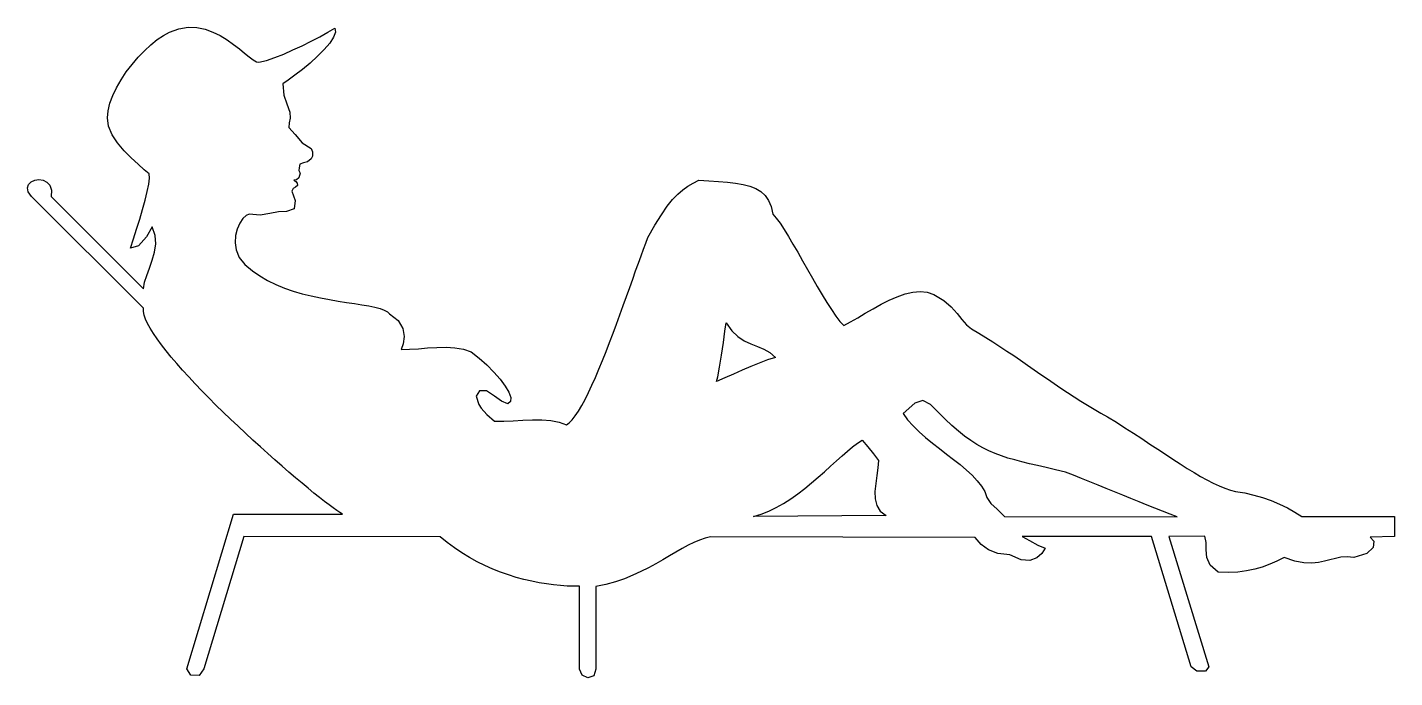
# Model space of a CAD drawing. Extents: x 902 to 1055, y 6 to 79.
import ezdxf

# ---------------------------------------------------------------- set-up
doc = ezdxf.new("R2010")
doc.units = 0
doc.header["$MEASUREMENT"] = 0
doc.layers.add('LAYER_1', color=7, linetype='CONTINUOUS')

msp = doc.modelspace()

# ---------------------------------------------------------------- linework, layer by layer
at = {"layer": 'LAYER_1', "linetype": 'CONTINUOUS'}
for points in [[(1052.59, 22.1), (1052.99, 21.63), (1052.91, 20.93), (1052.22, 20.25), (1050.75, 19.8), (1049.99, 19.88), (1049.31, 19.84), (1048.69, 19.72), (1048.08, 19.56), (1047.46, 19.39), (1046.79, 19.25), (1046.03, 19.18), (1045.16, 19.23), (1044.14, 19.42), (1042.94, 19.8), (1042.13, 19.41), (1041.33, 19.05), (1040.5, 18.75), (1039.65, 18.5), (1038.74, 18.31), (1037.77, 18.19), (1036.71, 18.15), (1035.56, 18.18), (1034.67, 18.97), (1034.3, 19.81), (1034.23, 20.66), (1034.23, 21.48), (1034.06, 22.22), (1030.03, 22.18), (1034.52, 7.59), (1034.14, 7.09), (1033.19, 7.08), (1032.55, 7.59), (1028.08, 22.18), (1013.63, 22.16), (1014.45, 21.73), (1015.36, 21.19), (1016.19, 20.85), (1015.81, 20.27), (1015.25, 19.77), (1014.49, 19.49), (1013.49, 19.56), (1012.23, 20.13), (1010.9, 20.25), (1009.86, 20.66), (1009.03, 21.28), (1008.34, 22.04), (978.74, 22.12), (978.12, 21.98), (977.5, 21.77), (976.86, 21.5), (976.22, 21.18), (975.55, 20.82), (974.86, 20.42), (974.14, 19.99), (973.4, 19.55), (972.62, 19.11), (971.8, 18.66), (970.94, 18.23), (970.04, 17.82), (969.09, 17.44), (968.09, 17.1), (967.03, 16.81), (965.91, 16.58), (965.91, 7.3), (965.66, 6.57), (965.01, 6.36), (964.35, 6.63), (964.06, 7.3), (964.06, 16.61), (963.39, 16.61), (962.68, 16.62), (961.94, 16.67), (961.17, 16.74), (960.37, 16.85), (959.55, 16.98), (958.71, 17.15), (957.85, 17.35), (956.98, 17.59), (956.11, 17.86), (955.23, 18.17), (954.35, 18.52), (953.47, 18.91), (952.6, 19.34), (951.74, 19.81), (950.89, 20.33), (950.06, 20.88), (949.26, 21.49), (948.48, 22.14), (948.48, 22.14), (926.49, 22.18), (922, 7.36), (921.5, 6.59), (920.56, 6.63), (920.09, 7.36), (925.32, 24.68), (937.52, 24.68), (937.24, 24.85), (936.9, 25.08), (936.49, 25.36), (936.03, 25.71), (935.51, 26.1), (934.95, 26.54), (934.34, 27.03), (933.69, 27.56), (933, 28.13), (932.28, 28.73), (931.54, 29.37), (930.76, 30.04), (929.97, 30.73), (929.16, 31.45), (928.34, 32.19), (927.51, 32.95), (926.68, 33.72), (925.84, 34.5), (925.01, 35.29), (924.19, 36.09), (923.37, 36.88), (922.58, 37.68), (921.8, 38.47), (921.05, 39.25), (920.32, 40.03), (919.63, 40.79), (918.97, 41.53), (918.36, 42.25), (917.78, 42.96), (917.26, 43.63), (916.78, 44.28), (916.37, 44.89), (916.01, 45.47), (915.72, 46.01), (915.49, 46.5), (915.34, 46.96), (915.26, 47.36), (915.26, 47.72), (915.26, 47.72), (902.71, 60.23), (902.34, 60.75), (902.25, 61.21), (902.38, 61.59), (902.67, 61.88), (903.08, 62.06), (903.55, 62.13), (904.02, 62.06), (904.45, 61.85), (904.77, 61.49), (904.94, 60.95), (904.9, 60.23), (915.26, 49.9), (915.37, 50.62), (915.61, 51.39), (915.92, 52.22), (916.24, 53.1), (916.49, 54.01), (916.62, 54.94), (916.56, 55.88), (916.24, 56.82), (915.59, 55.73), (914.69, 54.69), (913.78, 54.45), (914.12, 55.49), (914.48, 56.59), (914.83, 57.7), (915.16, 58.79), (915.45, 59.83), (915.68, 60.78), (915.84, 61.61), (915.91, 62.28), (915.87, 62.75), (915.33, 63.23), (914.64, 63.83), (913.86, 64.55), (913.08, 65.35), (912.35, 66.23), (911.75, 67.15), (911.35, 68.09), (911.22, 69.04), (911.29, 69.83), (911.5, 70.66), (911.82, 71.53), (912.24, 72.41), (912.75, 73.3), (913.33, 74.17), (913.97, 75.01), (914.65, 75.81), (915.36, 76.55), (916.08, 77.22), (916.8, 77.79), (917.5, 78.27), (918.17, 78.63), (919.22, 79.01), (920.24, 79.17), (921.21, 79.14), (922.14, 78.95), (923.02, 78.64), (923.85, 78.24), (924.62, 77.77), (925.34, 77.26), (925.99, 76.75), (926.57, 76.27), (927.09, 75.85), (927.53, 75.52), (927.89, 75.31), (928.17, 75.25), (929.02, 75.47), (929.95, 75.79), (930.95, 76.18), (931.97, 76.63), (933.01, 77.11), (934.02, 77.62), (934.98, 78.12), (935.88, 78.61), (936.66, 79.06), (936.75, 78.61), (936.54, 78.05), (936.1, 77.39), (935.48, 76.67), (934.73, 75.92), (933.9, 75.17), (933.04, 74.46), (932.21, 73.81), (931.46, 73.25), (930.85, 72.83), (930.98, 71.57), (931.3, 70.61), (931.65, 69.66), (931.68, 68.99), (931.57, 68.46), (931.51, 67.97), (932.24, 67.16), (933.03, 66.24), (934.03, 65.6), (934.18, 65.23), (934.17, 64.76), (934.03, 64.43), (933.6, 64.1), (933.17, 63.98), (932.74, 63.85), (932.67, 63.45), (932.66, 63.15), (932.78, 62.83), (932.63, 62.31), (932.39, 62.09), (932.08, 62.07), (932.3, 61.91), (932.47, 61.72), (932.51, 61.46), (932.26, 61.28), (932.01, 61.13), (931.86, 60.84), (932.22, 59.77), (932.11, 58.86), (931.28, 58.54), (930.36, 58.52), (929.38, 58.31), (928.3, 58.15), (927.08, 58.26), (926.73, 58.1), (926.36, 57.75), (926.02, 57.23), (925.74, 56.59), (925.55, 55.86), (925.51, 55.06), (925.64, 54.24), (925.98, 53.41), (926.58, 52.63), (927.47, 51.92), (928.27, 51.33), (929.13, 50.82), (930.05, 50.36), (931.02, 49.97), (932.01, 49.63), (933.02, 49.34), (934.04, 49.09), (935.06, 48.87), (936.06, 48.68), (937.04, 48.52), (937.98, 48.37), (938.87, 48.24), (939.7, 48.11), (940.47, 47.98), (941.15, 47.84), (941.73, 47.69), (942.21, 47.52), (942.58, 47.33), (942.81, 47.11), (943.78, 46.35), (944.28, 45.46), (944.42, 44.55), (944.33, 43.72), (944.1, 43.09), (945.04, 43.12), (946.03, 43.19), (947.06, 43.28), (948.1, 43.34), (949.13, 43.36), (950.12, 43.3), (951.07, 43.14), (951.93, 42.84), (952.82, 42.14), (953.68, 41.37), (954.48, 40.57), (955.19, 39.77), (955.76, 39.01), (956.16, 38.32), (956.37, 37.73), (956.34, 37.28), (956.03, 37), (955.33, 37.32), (954.54, 37.88), (953.65, 38.48), (952.86, 38.47), (952.49, 37.86), (952.79, 36.96), (953.05, 36.52), (953.7, 35.82), (954.55, 35.07), (955.58, 35.07), (956.65, 35.12), (957.73, 35.18), (958.81, 35.22), (959.86, 35.22), (960.86, 35.15), (961.77, 34.98), (962.59, 34.68), (962.91, 34.9), (963.24, 35.24), (963.59, 35.68), (963.94, 36.21), (964.31, 36.82), (964.68, 37.52), (965.07, 38.28), (965.46, 39.11), (965.85, 39.98), (966.24, 40.91), (966.64, 41.87), (967.04, 42.87), (967.43, 43.88), (967.82, 44.92), (968.21, 45.95), (968.59, 46.99), (968.96, 48.02), (969.32, 49.04), (969.68, 50.03), (970.02, 50.98), (970.34, 51.9), (970.65, 52.77), (970.95, 53.59), (971.22, 54.34), (971.48, 55.02), (971.71, 55.63), (971.71, 55.63), (972.51, 57.03), (973.23, 58.19), (973.88, 59.13), (974.49, 59.88), (975.07, 60.49), (975.63, 60.98), (976.2, 61.38), (976.79, 61.73), (977.41, 62.07), (978.56, 61.98), (979.63, 61.91), (980.62, 61.83), (981.54, 61.72), (982.38, 61.59), (983.13, 61.4), (983.8, 61.14), (984.37, 60.79), (984.85, 60.35), (985.24, 59.79), (985.53, 59.1), (985.71, 58.26), (986.09, 57.81), (986.51, 57.23), (986.97, 56.53), (987.45, 55.75), (987.96, 54.9), (988.49, 53.98), (989.03, 53.03), (989.58, 52.06), (990.13, 51.09), (990.68, 50.14), (991.23, 49.22), (991.76, 48.35), (992.27, 47.56), (992.75, 46.85), (993.21, 46.24), (993.64, 45.77), (994.4, 46.18), (995.21, 46.65), (996.06, 47.15), (996.94, 47.67), (997.83, 48.16), (998.73, 48.62), (999.63, 49.01), (1000.51, 49.33), (1001.38, 49.53), (1002.21, 49.6), (1003, 49.52), (1003.73, 49.26), (1004.85, 48.6), (1005.69, 47.87), (1006.33, 47.13), (1006.87, 46.44), (1007.38, 45.85), (1007.95, 45.41), (1008.76, 44.93), (1009.56, 44.44), (1010.35, 43.94), (1011.13, 43.44), (1011.91, 42.92), (1012.68, 42.41), (1013.44, 41.89), (1014.2, 41.36), (1014.95, 40.84), (1015.71, 40.32), (1016.45, 39.81), (1017.2, 39.29), (1017.94, 38.79), (1018.69, 38.29), (1019.43, 37.8), (1020.18, 37.33), (1020.92, 36.86), (1021.67, 36.41), (1022.42, 35.97), (1023.18, 35.55), (1024.17, 34.95), (1025.13, 34.34), (1026.08, 33.73), (1027, 33.12), (1027.91, 32.52), (1028.79, 31.94), (1029.65, 31.37), (1030.48, 30.82), (1031.3, 30.29), (1032.09, 29.79), (1032.86, 29.33), (1033.6, 28.89), (1034.31, 28.5), (1035.01, 28.14), (1035.67, 27.83), (1036.31, 27.57), (1036.93, 27.37), (1037.51, 27.22), (1038.53, 27.05), (1039.54, 26.81), (1040.53, 26.52), (1041.5, 26.18), (1042.43, 25.8), (1043.31, 25.37), (1044.15, 24.9), (1044.91, 24.4), (1055.32, 24.39), (1055.32, 22.18), (1052.59, 22.1)], [(985.99, 42.21), (985.1, 41.93), (984.18, 41.58), (983.24, 41.19), (982.28, 40.78), (981.31, 40.34), (980.35, 39.91), (979.39, 39.5), (979.39, 39.5), (979.55, 40.05), (979.75, 41.11), (979.96, 42.45), (980.17, 43.87), (980.35, 45.16), (980.48, 46.1), (981.1, 45.19), (981.78, 44.54), (982.5, 44.08), (983.24, 43.73), (983.98, 43.44), (984.7, 43.13), (985.37, 42.75), (985.99, 42.21)], [(1030.99, 24.35), (1030.17, 24.66), (1029.34, 24.99), (1028.48, 25.33), (1027.6, 25.68), (1026.7, 26.05), (1025.8, 26.42), (1024.88, 26.79), (1023.96, 27.17), (1023.04, 27.55), (1022.11, 27.93), (1021.19, 28.3), (1020.27, 28.67), (1019.36, 29.03), (1018.46, 29.38), (1018.46, 29.38), (1017.35, 29.64), (1016.32, 29.88), (1015.35, 30.1), (1014.45, 30.31), (1013.59, 30.52), (1012.79, 30.73), (1012.02, 30.95), (1011.29, 31.19), (1010.58, 31.46), (1009.89, 31.76), (1009.21, 32.09), (1008.54, 32.47), (1007.87, 32.91), (1007.18, 33.4), (1006.48, 33.95), (1005.75, 34.58), (1005, 35.29), (1004.2, 36.08), (1003.36, 36.96), (1003.36, 36.96), (1002.49, 37.39), (1001.62, 37.1), (1000.28, 35.92), (1000.8, 35.22), (1001.4, 34.54), (1002.08, 33.89), (1002.8, 33.24), (1003.57, 32.62), (1004.36, 32), (1005.15, 31.4), (1005.93, 30.8), (1006.68, 30.21), (1007.39, 29.61), (1008.04, 29.02), (1008.6, 28.41), (1009.07, 27.8), (1009.44, 27.19), (1009.67, 26.55), (1010.12, 25.85), (1010.81, 25.22), (1011.66, 24.42), (1030.99, 24.35)], [(998.38, 24.52), (983.54, 24.4), (984.4, 24.66), (985.25, 24.99), (986.08, 25.4), (986.91, 25.87), (987.72, 26.39), (988.51, 26.95), (989.28, 27.55), (990.04, 28.16), (990.77, 28.79), (991.48, 29.42), (992.17, 30.03), (992.83, 30.63), (993.46, 31.2), (994.07, 31.73), (994.64, 32.2), (995.18, 32.61), (995.69, 32.96), (996.35, 32.19), (996.97, 31.43), (997.52, 30.69), (997.47, 29.86), (997.35, 28.98), (997.22, 28.09), (997.14, 27.22), (997.16, 26.39), (997.34, 25.65), (997.72, 25.01), (998.38, 24.52)]]:
    msp.add_lwpolyline(points, dxfattribs=at)

doc.saveas('drawing.dxf')
